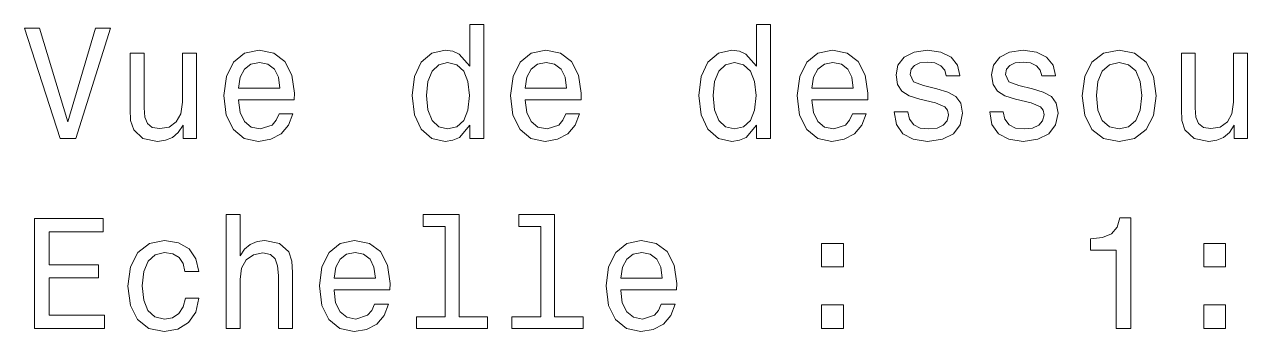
# Model space of a CAD drawing. Extents: x 377 to 822, y 181 to 641.
# Drawn here: x 594.63 to 633.49, y 474.6 to 484.37 of the extents above; entities that cross this region are included whole.
import ezdxf

# ---------------------------------------------------------------- set-up
doc = ezdxf.new("R2010")
doc.units = 0

msp = doc.modelspace()

# ---------------------------------------------------------------- linework, layer by layer
at = {"color": 7, "lineweight": 13}
for points in [[(596.894, 484.249), (596.016, 481.269), (595.113, 484.249), (594.634, 484.249), (595.764, 480.744), (596.268, 480.744), (597.373, 484.249)], [(608.78, 481.163), (608.78, 480.744), (609.224, 480.744), (609.224, 484.365), (608.786, 484.365), (608.786, 483.039), (608.448, 483.422), (608.241, 483.513), (608.004, 483.548), (607.575, 483.447), (607.242, 483.165), (607.025, 482.711), (606.95, 482.101), (607.025, 481.491), (607.242, 481.032), (607.575, 480.744), (608.004, 480.648), (608.241, 480.684), (608.453, 480.774)], [(617.889, 481.163), (617.889, 480.744), (618.332, 480.744), (618.332, 484.365), (617.894, 484.365), (617.894, 483.039), (617.556, 483.422), (617.349, 483.513), (617.112, 483.548), (616.683, 483.447), (616.35, 483.165), (616.133, 482.711), (616.058, 482.101), (616.133, 481.491), (616.35, 481.032), (616.683, 480.744), (617.112, 480.648), (617.349, 480.684), (617.561, 480.774)], [(600.096, 483.452), (599.652, 483.452), (599.652, 481.889), (599.602, 481.526), (599.456, 481.264), (599.229, 481.102), (598.931, 481.052), (598.694, 481.092), (598.543, 481.213), (598.457, 481.42), (598.437, 481.712), (598.437, 483.452), (597.993, 483.452), (597.993, 481.672), (598.008, 481.314), (598.104, 481.016), (598.396, 480.744), (598.865, 480.648), (599.118, 480.684), (599.334, 480.774), (599.521, 480.931), (599.672, 481.158), (599.672, 480.744), (600.096, 480.744)], [(601.432, 481.97), (603.208, 481.97), (603.213, 482.176), (603.132, 482.756), (602.91, 483.19), (602.557, 483.452), (602.088, 483.548), (601.629, 483.447), (601.276, 483.165), (601.049, 482.706), (600.969, 482.101), (601.044, 481.48), (601.271, 481.027), (601.619, 480.744), (602.073, 480.648), (602.466, 480.714), (602.789, 480.885), (603.026, 481.158), (603.162, 481.521), (602.724, 481.521), (602.633, 481.319), (602.502, 481.168), (602.128, 481.047), (601.841, 481.102), (601.624, 481.279), (601.483, 481.566), (601.432, 481.954)], [(610.541, 481.97), (612.316, 481.97), (612.321, 482.176), (612.24, 482.756), (612.018, 483.19), (611.665, 483.452), (611.196, 483.548), (610.737, 483.447), (610.384, 483.165), (610.157, 482.706), (610.077, 482.101), (610.152, 481.48), (610.379, 481.027), (610.727, 480.744), (611.181, 480.648), (611.574, 480.714), (611.897, 480.885), (612.134, 481.158), (612.27, 481.521), (611.832, 481.521), (611.741, 481.319), (611.61, 481.168), (611.237, 481.047), (610.949, 481.102), (610.732, 481.279), (610.591, 481.566), (610.541, 481.954)], [(619.649, 481.97), (621.424, 481.97), (621.429, 482.176), (621.348, 482.756), (621.126, 483.19), (620.773, 483.452), (620.304, 483.548), (619.845, 483.447), (619.492, 483.165), (619.265, 482.706), (619.185, 482.101), (619.26, 481.48), (619.487, 481.027), (619.835, 480.744), (620.289, 480.648), (620.682, 480.714), (621.005, 480.885), (621.242, 481.158), (621.378, 481.521), (620.94, 481.521), (620.849, 481.319), (620.718, 481.168), (620.345, 481.047), (620.057, 481.102), (619.84, 481.279), (619.699, 481.566), (619.649, 481.954)], [(623.623, 482.323), (623.194, 482.423), (622.876, 482.539), (622.77, 482.777), (622.801, 482.943), (622.907, 483.064), (623.078, 483.14), (623.325, 483.17), (623.562, 483.14), (623.749, 483.049), (623.87, 482.913), (623.92, 482.731), (624.354, 482.731), (624.354, 482.741), (624.278, 483.069), (624.072, 483.326), (623.749, 483.488), (623.325, 483.548), (622.896, 483.488), (622.584, 483.321), (622.387, 483.074), (622.327, 482.761), (622.372, 482.459), (622.513, 482.247), (622.745, 482.096), (623.083, 481.99), (623.577, 481.869), (623.88, 481.743), (623.961, 481.642), (623.991, 481.491), (623.945, 481.304), (623.824, 481.163), (623.628, 481.072), (623.365, 481.042), (623.088, 481.072), (622.886, 481.178), (622.75, 481.349), (622.695, 481.586), (622.266, 481.586), (622.337, 481.183), (622.543, 480.89), (622.871, 480.714), (623.325, 480.648), (623.799, 480.714), (624.147, 480.89), (624.359, 481.173), (624.435, 481.541), (624.379, 481.859), (624.223, 482.076), (623.966, 482.217)], [(626.659, 482.323), (626.23, 482.423), (625.912, 482.539), (625.806, 482.777), (625.837, 482.943), (625.943, 483.064), (626.114, 483.14), (626.361, 483.17), (626.598, 483.14), (626.785, 483.049), (626.906, 482.913), (626.956, 482.731), (627.39, 482.731), (627.39, 482.741), (627.314, 483.069), (627.108, 483.326), (626.785, 483.488), (626.361, 483.548), (625.932, 483.488), (625.62, 483.321), (625.423, 483.074), (625.363, 482.761), (625.408, 482.459), (625.549, 482.247), (625.781, 482.096), (626.119, 481.99), (626.613, 481.869), (626.916, 481.743), (626.997, 481.642), (627.027, 481.491), (626.981, 481.304), (626.86, 481.163), (626.664, 481.072), (626.401, 481.042), (626.124, 481.072), (625.922, 481.178), (625.786, 481.349), (625.731, 481.586), (625.302, 481.586), (625.373, 481.183), (625.579, 480.89), (625.907, 480.714), (626.361, 480.648), (626.835, 480.714), (627.183, 480.89), (627.395, 481.173), (627.471, 481.541), (627.415, 481.859), (627.259, 482.076), (627.002, 482.217)], [(628.237, 482.096), (628.318, 481.48), (628.55, 481.027), (628.918, 480.744), (629.412, 480.648), (629.901, 480.744), (630.27, 481.021), (630.502, 481.475), (630.587, 482.096), (630.502, 482.711), (630.27, 483.17), (629.901, 483.447), (629.412, 483.548), (628.918, 483.447), (628.55, 483.165), (628.318, 482.711)], [(633.492, 483.452), (633.048, 483.452), (633.048, 481.889), (632.998, 481.526), (632.852, 481.264), (632.625, 481.102), (632.327, 481.052), (632.09, 481.092), (631.939, 481.213), (631.853, 481.42), (631.833, 481.712), (631.833, 483.452), (631.389, 483.452), (631.389, 481.672), (631.404, 481.314), (631.5, 481.016), (631.793, 480.744), (632.262, 480.648), (632.514, 480.684), (632.731, 480.774), (632.917, 480.931), (633.069, 481.158), (633.069, 480.744), (633.492, 480.744)], [(601.432, 482.343), (601.488, 482.691), (601.624, 482.948), (601.831, 483.104), (602.103, 483.16), (602.371, 483.104), (602.577, 482.948), (602.703, 482.691), (602.749, 482.343)], [(608.079, 483.15), (608.372, 483.079), (608.594, 482.882), (608.725, 482.555), (608.775, 482.101), (608.725, 481.642), (608.594, 481.314), (608.372, 481.112), (608.079, 481.047), (607.802, 481.112), (607.59, 481.314), (607.449, 481.647), (607.404, 482.101), (607.449, 482.55), (607.59, 482.877), (607.802, 483.079)], [(610.541, 482.343), (610.596, 482.691), (610.732, 482.948), (610.939, 483.104), (611.211, 483.16), (611.479, 483.104), (611.685, 482.948), (611.811, 482.691), (611.857, 482.343)], [(617.188, 483.15), (617.48, 483.079), (617.702, 482.882), (617.833, 482.555), (617.883, 482.101), (617.833, 481.642), (617.702, 481.314), (617.48, 481.112), (617.188, 481.047), (616.91, 481.112), (616.698, 481.314), (616.557, 481.647), (616.512, 482.101), (616.557, 482.55), (616.698, 482.877), (616.91, 483.079)], [(619.649, 482.343), (619.704, 482.691), (619.84, 482.948), (620.047, 483.104), (620.319, 483.16), (620.587, 483.104), (620.793, 482.948), (620.919, 482.691), (620.965, 482.343)], [(628.691, 482.101), (628.737, 482.555), (628.878, 482.882), (629.105, 483.084), (629.412, 483.155), (629.715, 483.084), (629.942, 482.887), (630.083, 482.555), (630.133, 482.101), (630.083, 481.642), (629.942, 481.309), (629.715, 481.107), (629.412, 481.042), (629.105, 481.107), (628.878, 481.309), (628.737, 481.642)], [(594.957, 474.697), (597.176, 474.697), (597.176, 475.121), (595.421, 475.121), (595.421, 476.306), (596.984, 476.306), (596.984, 476.725), (595.421, 476.725), (595.421, 477.774), (597.136, 477.774), (597.136, 478.197), (594.957, 478.197)], [(601.044, 474.697), (601.488, 474.697), (601.488, 476.261), (601.533, 476.619), (601.68, 476.881), (601.907, 477.042), (602.209, 477.103), (602.451, 477.052), (602.603, 476.916), (602.678, 476.689), (602.703, 476.387), (602.703, 474.697), (603.147, 474.697), (603.147, 476.478), (603.127, 476.836), (603.036, 477.133), (602.739, 477.405), (602.275, 477.501), (602.023, 477.466), (601.806, 477.37), (601.624, 477.219), (601.488, 477.012), (601.488, 478.318), (601.044, 478.318)], [(607.999, 477.945), (607.999, 475.07), (607.086, 475.07), (607.086, 474.697), (609.35, 474.697), (609.35, 475.07), (608.443, 475.07), (608.443, 478.318), (607.303, 478.318), (607.303, 477.945)], [(611.035, 477.945), (611.035, 475.07), (610.122, 475.07), (610.122, 474.697), (612.386, 474.697), (612.386, 475.07), (611.479, 475.07), (611.479, 478.318), (610.339, 478.318), (610.339, 477.945)], [(629.322, 474.697), (629.78, 474.697), (629.78, 478.222), (629.438, 478.222), (629.347, 477.915), (629.165, 477.708), (628.888, 477.587), (628.505, 477.547), (628.505, 477.189), (629.322, 477.189)], [(599.733, 476.508), (600.172, 476.508), (600.081, 476.911), (599.864, 477.229), (599.526, 477.426), (599.087, 477.501), (598.603, 477.4), (598.235, 477.118), (598.003, 476.659), (597.922, 476.044), (597.998, 475.434), (598.225, 474.98), (598.583, 474.697), (599.072, 474.601), (599.506, 474.677), (599.844, 474.889), (600.076, 475.222), (600.177, 475.666), (599.753, 475.666), (599.677, 475.383), (599.536, 475.171), (599.334, 475.04), (599.087, 475), (598.78, 475.065), (598.558, 475.267), (598.422, 475.595), (598.376, 476.059), (598.422, 476.513), (598.563, 476.841), (598.79, 477.042), (599.087, 477.113), (599.35, 477.068), (599.546, 476.952), (599.677, 476.76)], [(604.469, 475.923), (606.244, 475.923), (606.249, 476.13), (606.168, 476.71), (605.946, 477.143), (605.593, 477.405), (605.124, 477.501), (604.665, 477.4), (604.312, 477.118), (604.085, 476.659), (604.005, 476.054), (604.08, 475.434), (604.307, 474.98), (604.655, 474.697), (605.109, 474.601), (605.502, 474.667), (605.825, 474.838), (606.062, 475.111), (606.198, 475.474), (605.76, 475.474), (605.669, 475.272), (605.538, 475.121), (605.164, 475), (604.877, 475.055), (604.66, 475.232), (604.519, 475.519), (604.469, 475.908)], [(613.577, 475.923), (615.352, 475.923), (615.357, 476.13), (615.276, 476.71), (615.054, 477.143), (614.701, 477.405), (614.232, 477.501), (613.773, 477.4), (613.42, 477.118), (613.193, 476.659), (613.113, 476.054), (613.188, 475.434), (613.415, 474.98), (613.763, 474.697), (614.217, 474.601), (614.61, 474.667), (614.933, 474.838), (615.17, 475.111), (615.306, 475.474), (614.868, 475.474), (614.777, 475.272), (614.646, 475.121), (614.273, 475), (613.985, 475.055), (613.768, 475.232), (613.627, 475.519), (613.577, 475.908)], [(619.956, 476.654), (620.652, 476.654), (620.652, 477.405), (619.956, 477.405)], [(632.1, 476.654), (632.796, 476.654), (632.796, 477.405), (632.1, 477.405)], [(604.469, 476.296), (604.524, 476.644), (604.66, 476.901), (604.867, 477.057), (605.139, 477.113), (605.407, 477.057), (605.613, 476.901), (605.739, 476.644), (605.785, 476.296)], [(613.577, 476.296), (613.632, 476.644), (613.768, 476.901), (613.975, 477.057), (614.247, 477.113), (614.515, 477.057), (614.721, 476.901), (614.847, 476.644), (614.893, 476.296)], [(619.956, 474.697), (620.652, 474.697), (620.652, 475.449), (619.956, 475.449)], [(632.1, 474.697), (632.796, 474.697), (632.796, 475.449), (632.1, 475.449)]]:
    msp.add_lwpolyline(points, close=True, dxfattribs=at)

doc.saveas('drawing.dxf')
